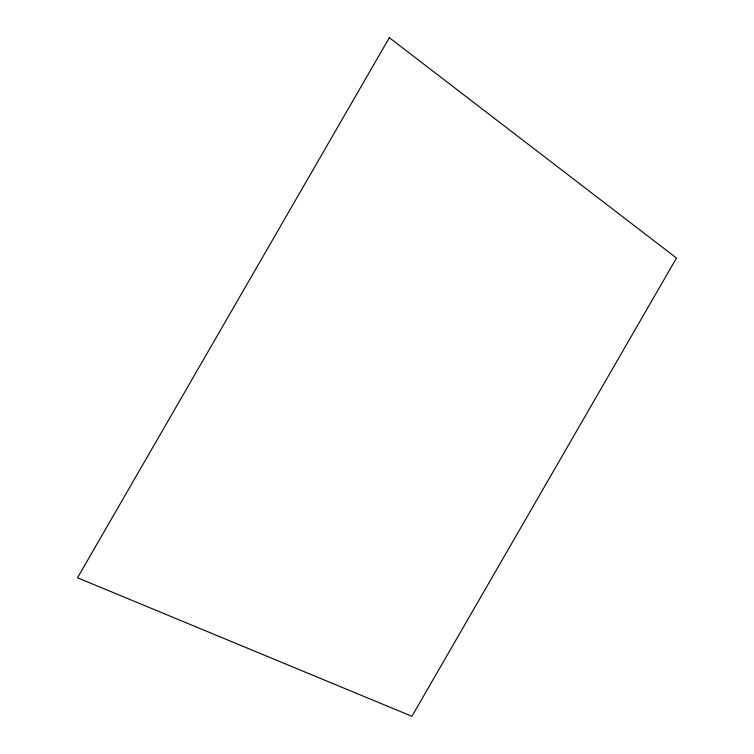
<?xml version="1.0" encoding="UTF-8"?>
<svg xmlns="http://www.w3.org/2000/svg" width="754" height="754" viewBox="0 0 754 754"><rect width="100%" height="100%" fill="white"/><g stroke="black" fill="none" stroke-linecap="round" stroke-linejoin="round"><path stroke-width="1.13" d="M389.328 37.7L77.511 577.781L411.92 716.3L676.489 258.047L389.328 37.7"/></g></svg>
